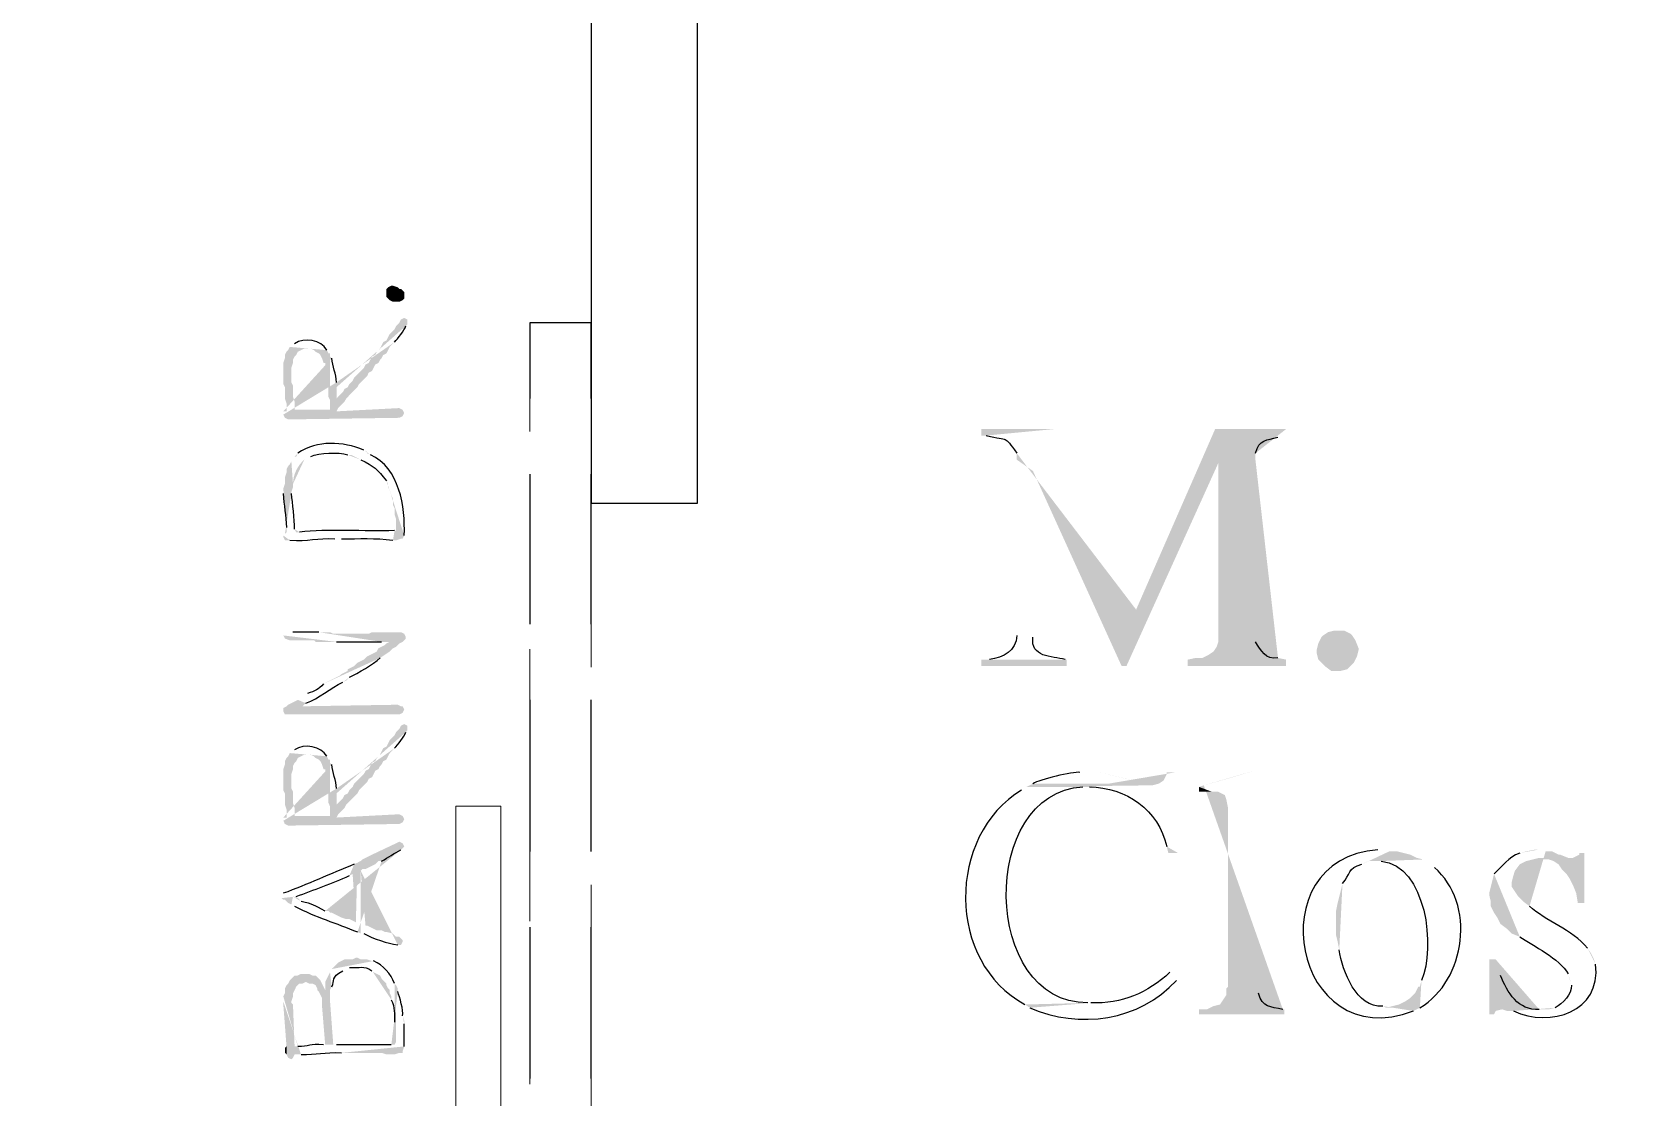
# Model space of a CAD drawing. Header units: inches. Extents: x -167 to 6071, y -6287 to -2731.
# Drawn here: x 104.9 to 157.5, y -6010.5 to -5975.2 of the extents above; entities that cross this region are included whole.
import ezdxf

# ---------------------------------------------------------------- set-up
doc = ezdxf.new("R2010")
doc.units = ezdxf.units.IN
doc.header["$LTSCALE"] = 96
doc.header["$MEASUREMENT"] = 0
doc.linetypes.add('Dash', pattern=[0.225, 0.15, -0.075])
doc.layers.add('Doors', color=5, linetype='Continuous', lineweight=9)
doc.layers.add('PDF_Geometry', color=7, linetype='Continuous', true_color=0x4a4a4a)
doc.layers.add('PDF_Solid Fills', color=7, linetype='Continuous')

msp = doc.modelspace()

# ---------------------------------------------------------------- hatches: boundary and pattern name
at = {"layer": 'PDF_Solid Fills', "transparency": 33554559}
for points in [[(117.237, -5983.935), (117.237, -5984.042), (117.183, -5984.095), (117.077, -5984.149), (116.863, -5984.149), (116.757, -5984.095), (116.65, -5983.989), (116.65, -5983.722), (116.703, -5983.669), (116.81, -5983.615), (116.863, -5983.615), (117.023, -5983.669), (117.077, -5983.722), (117.13, -5983.722), (117.237, -5983.829)], [(113.237, -5986.442), (113.237, -5986.869), (113.29, -5986.975), (113.29, -5987.349), (113.343, -5987.509), (113.343, -5987.775), (113.397, -5985.749), (113.343, -5985.802), (113.29, -5985.909), (113.29, -5986.015), (113.237, -5986.175), (113.237, -5986.282)], [(148.81, -5995.669), (148.757, -5995.882), (148.65, -5996.095), (148.437, -5996.309), (148.223, -5996.362), (147.903, -5996.362), (147.69, -5996.202), (147.477, -5995.989), (147.423, -5995.775), (147.423, -5995.669), (147.477, -5995.455), (147.583, -5995.242), (147.637, -5995.189), (147.797, -5995.082), (148.01, -5995.029), (148.33, -5995.029), (148.543, -5995.135), (148.597, -5995.189), (148.703, -5995.349), (148.81, -5995.615)], [(113.237, -5997.695), (113.29, -5997.802), (117.077, -5997.802), (117.183, -5997.749), (117.237, -5997.642), (117.183, -5997.535), (117.13, -5997.535), (117.023, -5997.482), (113.823, -5997.535), (113.717, -5997.322), (113.397, -5997.482), (113.343, -5997.535), (113.237, -5997.589)], [(113.237, -5999.882), (113.237, -6000.309), (113.29, -6000.415), (113.29, -6000.789), (113.343, -6000.949), (113.343, -6001.215), (113.397, -5999.189), (113.343, -5999.242), (113.29, -5999.349), (113.29, -5999.455), (113.237, -5999.615), (113.237, -5999.722)], [(156.277, -6002.389), (156.117, -6002.389), (156.117, -6002.442), (155.903, -6002.549), (154.783, -6002.549), (154.89, -6002.602), (155.103, -6002.602), (155.263, -6002.655), (155.423, -6002.762), (155.53, -6002.922), (155.69, -6003.082), (155.797, -6003.242), (155.903, -6003.455), (156.01, -6003.722), (156.063, -6004.042), (156.277, -6004.042)], [(113.503, -6006.549), (113.503, -6007.295), (113.557, -6007.135), (113.557, -6007.029), (113.663, -6006.815), (113.77, -6006.709), (113.877, -6006.709), (113.983, -6006.655), (114.09, -6006.709), (114.197, -6006.709), (114.303, -6006.762), (114.357, -6006.869), (114.357, -6006.922), (114.41, -6006.975), (114.517, -6007.189), (114.517, -6007.455), (114.623, -6008.735), (114.623, -6006.655), (114.623, -6006.922), (114.57, -6006.815), (114.463, -6006.602), (114.303, -6006.442), (114.197, -6006.442), (114.09, -6006.389), (113.823, -6006.389), (113.717, -6006.442), (113.61, -6006.442)], [(113.29, -6008.949), (113.29, -6009.002), (113.343, -6009.055), (113.343, -6008.789), (113.29, -6008.842)]]:
    msp.add_hatch(color=256, dxfattribs=at).paths.add_polyline_path(points)
h = msp.add_hatch(color=256, dxfattribs=at)
h.paths.add_polyline_path([(114.997, -5986.815), (114.997, -5987.775), (115.05, -5987.669), (115.263, -5987.455), (115.317, -5987.349), (115.53, -5987.135), (115.583, -5987.082), (115.69, -5986.975), (115.743, -5986.869), (115.903, -5986.709), (116.01, -5986.602), (116.063, -5986.495), (116.17, -5986.442), (116.277, -5986.229), (116.383, -5986.175), (116.437, -5986.069), (116.49, -5986.015), (116.543, -5985.909), (116.65, -5985.855), (116.703, -5985.749), (116.757, -5985.642), (116.917, -5985.482)], flags=0)
h.paths.add_polyline_path([(117.29, -5984.949), (117.343, -5984.895), (117.343, -5984.735), (117.237, -5984.682), (117.13, -5984.735), (117.077, -5984.842), (116.97, -5984.949), (116.917, -5985.055), (116.757, -5985.215), (116.65, -5985.429), (116.543, -5985.482), (116.49, -5985.589), (116.437, -5985.695), (116.33, -5985.802), (116.277, -5985.909), (116.17, -5985.962), (116.063, -5986.175), (115.957, -5986.229), (115.903, -5986.335), (115.583, -5986.655), (115.53, -5986.762), (115.423, -5986.869), (115.37, -5986.975), (115.263, -5987.029), (115.21, -5987.135), (114.997, -5987.349), (114.997, -5986.975)], flags=0)
h = msp.add_hatch(color=256, dxfattribs=at)
h.paths.add_polyline_path([(113.237, -5987.882), (113.29, -5987.989), (113.397, -5988.042), (117.023, -5987.989), (117.077, -5987.989), (117.183, -5987.935), (117.237, -5987.829), (117.183, -5987.722), (117.077, -5987.669), (117.023, -5987.669), (114.997, -5987.775), (114.997, -5986.815)], flags=0)
h.paths.add_polyline_path([(114.837, -5986.015), (114.783, -5985.962), (114.783, -5987.722), (113.61, -5987.722), (113.61, -5987.455), (113.557, -5987.295), (113.557, -5986.922), (113.503, -5986.815), (113.503, -5986.442), (113.45, -5985.642), (113.397, -5985.749), (113.343, -5987.775), (113.237, -5987.775)], flags=0)
h = msp.add_hatch(color=256, dxfattribs=at)
h.paths.add_polyline_path([(113.45, -5985.642), (113.503, -5986.442), (113.503, -5986.335), (113.557, -5986.175), (113.557, -5986.069), (113.61, -5985.962), (113.663, -5985.909), (113.717, -5985.802), (113.823, -5985.749), (113.93, -5985.695), (114.143, -5985.695), (114.25, -5985.749), (114.303, -5985.802), (114.41, -5985.855), (114.463, -5985.909), (114.517, -5986.015), (114.57, -5986.175), (114.623, -5986.175), (114.623, -5986.335), (114.677, -5986.442), (114.677, -5986.655), (114.73, -5986.762), (114.73, -5987.295), (114.783, -5987.402), (114.783, -5987.722), (114.783, -5985.855), (114.73, -5985.855), (114.677, -5985.749)], flags=0)
h.paths.add_polyline_path([(113.61, -5985.535), (113.503, -5985.589)], flags=0)
h = msp.add_hatch(color=256, dxfattribs=at)
h.paths.add_polyline_path([(138.73, -5988.362), (136.33, -5988.362), (136.33, -5988.575), (136.49, -5988.575)], flags=0)
h.paths.add_polyline_path([(137.503, -5989.162), (137.503, -5989.375), (138.037, -5989.749), (140.97, -5996.202), (141.45, -5994.335)], flags=0)
h = msp.add_hatch(color=256, dxfattribs=at)
h.paths.add_polyline_path([(146.41, -5988.362), (144.063, -5988.362), (141.45, -5994.335), (140.97, -5996.202), (141.13, -5996.202), (144.17, -5989.482), (145.397, -5989.375), (145.397, -5989.162)], flags=0)
h.paths.add_polyline_path([(146.143, -5988.629), (146.41, -5988.575)], flags=0)
h = msp.add_hatch(color=256, dxfattribs=at)
h.paths.add_polyline_path([(113.237, -5991.882), (113.237, -5991.935), (113.29, -5992.042), (113.45, -5992.042)], flags=0)
h.paths.add_polyline_path([(114.943, -5991.989), (115.157, -5991.989)], flags=0)
h.paths.add_polyline_path([(116.863, -5992.042), (116.97, -5992.042), (116.97, -5991.722), (116.917, -5991.722)], flags=0)
h.paths.add_polyline_path([(113.77, -5991.775), (113.663, -5991.775), (113.61, -5991.669)], flags=0)
h.paths.add_polyline_path([(113.503, -5990.495), (113.503, -5989.429), (113.45, -5989.535), (113.397, -5989.589), (113.343, -5991.775), (113.29, -5991.829)], flags=0)
h = msp.add_hatch(color=256, dxfattribs=at)
h.paths.add_polyline_path([(113.503, -5989.429), (113.503, -5990.495), (113.503, -5990.442), (113.557, -5990.282), (113.557, -5990.175)], flags=0)
h.paths.add_polyline_path([(113.93, -5989.375, 0.210636), (113.557, -5990.175)], flags=0)
h.paths.add_polyline_path([(113.93, -5989.375), (114.143, -5989.269)], flags=0)
h.paths.add_polyline_path([(115.37, -5989.215), (115.477, -5989.215), (115.797, -5989.375)], flags=0)
h.paths.add_polyline_path([(116.65, -5990.069), (116.703, -5990.175), (116.703, -5990.282), (116.757, -5990.389), (116.81, -5990.549), (116.863, -5990.655), (116.863, -5990.869), (116.917, -5990.975), (116.917, -5991.189), (116.97, -5991.349), (116.97, -5992.042), (117.13, -5991.989), (117.183, -5991.989), (117.237, -5991.882)], flags=0)
h.paths.add_polyline_path([(116.117, -5989.215), (116.01, -5989.162), (116.01, -5989.109), (115.903, -5989.055)], flags=0)
h.paths.add_polyline_path([(113.717, -5989.162), (113.663, -5989.269), (113.61, -5989.269), (113.557, -5989.322)], flags=0)
h = msp.add_hatch(color=256, dxfattribs=at)
h.paths.add_polyline_path([(137.503, -5989.375), (137.503, -5995.189)], flags=0)
h.paths.add_polyline_path([(136.597, -5995.989), (136.33, -5995.989), (136.33, -5996.202), (139.157, -5996.202), (139.157, -5995.989), (139.103, -5995.989)], flags=0)
h.paths.add_polyline_path([(138.037, -5995.242), (138.037, -5989.749)], flags=0)
h = msp.add_hatch(color=256, dxfattribs=at)
h.paths.add_polyline_path([(145.397, -5989.375), (144.17, -5989.482), (144.17, -5995.402), (144.117, -5995.562), (144.01, -5995.722), (143.85, -5995.829), (143.637, -5995.935), (143.423, -5995.935), (143.157, -5995.989), (143.157, -5996.202), (146.41, -5996.202), (146.41, -5995.989), (146.143, -5995.935)], flags=0)
h.paths.add_polyline_path([(145.397, -5995.402), (145.397, -5995.189)], flags=0)
h = msp.add_hatch(color=256, dxfattribs=at)
h.paths.add_polyline_path([(113.237, -5990.442), (113.237, -5990.495)], flags=0)
h.paths.add_polyline_path([(113.343, -5991.615), (113.343, -5991.775), (113.397, -5989.589), (113.343, -5989.695), (113.343, -5989.802), (113.29, -5989.962), (113.29, -5990.175), (113.237, -5990.335)], flags=0)
h = msp.add_hatch(color=256, dxfattribs=at)
h.paths.add_polyline_path([(113.237, -5995.189), (113.29, -5995.295), (113.45, -5995.349), (114.25, -5995.349), (114.303, -5995.402), (114.997, -5995.402)], flags=0)
h.paths.add_polyline_path([(116.49, -5995.402), (116.757, -5995.402), (116.757, -5995.722), (116.863, -5995.615), (116.97, -5995.562), (117.077, -5995.455), (117.183, -5995.402), (117.237, -5995.349), (117.29, -5995.295), (117.29, -5995.242), (117.237, -5995.135), (117.13, -5995.082), (116.17, -5995.082), (116.063, -5995.135), (114.89, -5995.135), (114.783, -5995.082), (114.41, -5995.082)], flags=0)
h.paths.add_polyline_path([(113.557, -5995.082), (113.29, -5995.082)], flags=0)
h = msp.add_hatch(color=256, dxfattribs=at)
h.paths.add_polyline_path([(113.717, -5997.322), (113.823, -5997.535), (113.877, -5997.535), (113.983, -5997.429)], flags=0)
h.paths.add_polyline_path([(115.21, -5996.735), (115.317, -5996.682), (115.423, -5996.575)], flags=0)
h.paths.add_polyline_path([(116.437, -5995.935), (116.757, -5995.722), (116.757, -5995.402), (116.65, -5995.455), (116.597, -5995.509), (116.383, -5995.615), (116.33, -5995.722), (116.01, -5995.882), (115.903, -5995.989), (115.69, -5996.095), (115.583, -5996.202), (115.37, -5996.309), (115.37, -5996.362), (115.263, -5996.415), (115.157, -5996.469), (115.103, -5996.522), (114.57, -5996.789)], flags=0)
h.paths.add_polyline_path([(114.037, -5997.109), (113.823, -5997.215)], flags=0)
h = msp.add_hatch(color=256, dxfattribs=at)
h.paths.add_polyline_path([(114.997, -6000.255), (114.997, -6001.215), (115.05, -6001.109), (115.157, -6001.002), (115.263, -6000.895), (115.317, -6000.789), (115.583, -6000.522), (115.69, -6000.415), (115.743, -6000.309), (115.903, -6000.149), (116.01, -6000.042), (116.063, -5999.935), (116.17, -5999.882), (116.277, -5999.669), (116.383, -5999.615), (116.437, -5999.509), (116.49, -5999.455), (116.543, -5999.349), (116.65, -5999.295), (116.703, -5999.189), (116.757, -5999.082), (116.917, -5998.922)], flags=0)
h.paths.add_polyline_path([(117.29, -5998.389), (117.343, -5998.335), (117.343, -5998.175), (117.237, -5998.122), (117.13, -5998.175), (117.077, -5998.282), (116.97, -5998.389), (116.917, -5998.495), (116.757, -5998.655), (116.65, -5998.869), (116.543, -5998.922), (116.49, -5999.029), (116.437, -5999.135), (116.33, -5999.242), (116.277, -5999.349), (116.17, -5999.402), (116.063, -5999.615), (115.957, -5999.669), (115.903, -5999.775), (115.583, -6000.095), (115.53, -6000.202), (115.423, -6000.309), (115.37, -6000.415), (115.263, -6000.469), (115.21, -6000.575), (114.997, -6000.789), (114.997, -6000.415)], flags=0)
h = msp.add_hatch(color=256, dxfattribs=at)
h.paths.add_polyline_path([(113.237, -6001.322), (113.29, -6001.429), (113.397, -6001.482), (117.023, -6001.429), (117.077, -6001.429), (117.183, -6001.375), (117.237, -6001.269), (117.183, -6001.162), (117.077, -6001.109), (117.023, -6001.109), (114.997, -6001.215), (114.997, -6000.255)], flags=0)
h.paths.add_polyline_path([(114.837, -5999.455), (114.783, -5999.402), (114.783, -6001.162), (113.61, -6001.162), (113.61, -6000.895), (113.557, -6000.735), (113.557, -6000.362), (113.503, -6000.255), (113.503, -5999.882), (113.45, -5999.082), (113.397, -5999.189), (113.343, -6001.215), (113.237, -6001.215)], flags=0)
h = msp.add_hatch(color=256, dxfattribs=at)
h.paths.add_polyline_path([(113.45, -5999.082), (113.503, -5999.882), (113.503, -5999.775), (113.557, -5999.615), (113.557, -5999.509), (113.61, -5999.402), (113.663, -5999.349), (113.717, -5999.242), (113.93, -5999.135), (114.143, -5999.135), (114.25, -5999.189), (114.303, -5999.242), (114.41, -5999.295), (114.463, -5999.349), (114.517, -5999.455), (114.57, -5999.615), (114.623, -5999.615), (114.623, -5999.775), (114.677, -5999.882), (114.677, -6000.095), (114.73, -6000.202), (114.73, -6000.735), (114.783, -6000.842), (114.783, -6001.162), (114.783, -5999.295), (114.73, -5999.295), (114.677, -5999.189)], flags=0)
h.paths.add_polyline_path([(113.61, -5998.975), (113.503, -5999.029)], flags=0)
h = msp.add_hatch(color=256, dxfattribs=at)
h.paths.add_polyline_path([(142.73, -5999.722), (142.463, -5999.722), (142.463, -5999.775), (142.357, -5999.989), (142.197, -6000.095), (141.983, -6000.149), (137.823, -6000.202), (139.903, -6000.202)], flags=0)
h.paths.add_polyline_path([(142.463, -6002.175), (142.517, -6002.389), (142.837, -6002.389)], flags=0)
h = msp.add_hatch(color=256, dxfattribs=at)
h.paths.add_polyline_path([(139.743, -5999.722), (139.583, -5999.722)], flags=0)
h.paths.add_polyline_path([(138.037, -6000.095), (137.823, -6000.202), (141.983, -6000.149), (141.823, -6000.095)], flags=0)
h.paths.add_polyline_path([(141.823, -6000.095, 0.003714), (140.223, -5999.722)], flags=0)
h.paths.add_polyline_path([(140.223, -5999.722), (140.01, -5999.722)], flags=0)
h = msp.add_hatch(color=256, dxfattribs=at)
h.paths.add_polyline_path([(145.45, -5999.615), (145.343, -5999.669)], flags=0)
h.paths.add_polyline_path([(143.69, -6000.149, 0.008193), (145.343, -5999.669)], flags=0)
h.paths.add_polyline_path([(143.69, -6000.149), (143.53, -6000.202), (143.957, -6000.362), (144.17, -6000.362), (144.383, -6000.469), (144.437, -6000.629), (144.49, -6000.895), (144.49, -6006.815), (144.437, -6006.869), (144.437, -6007.082), (144.223, -6007.402), (144.01, -6007.455), (143.797, -6007.562), (143.53, -6007.562), (143.53, -6007.722), (146.357, -6007.722), (146.357, -6007.562), (146.303, -6007.562)], flags=0)
h.paths.add_polyline_path([(145.503, -6007.029), (145.45, -6006.815)], flags=0)
h = msp.add_hatch(color=256, dxfattribs=at)
h.paths.add_polyline_path([(137.823, -6000.202), (137.663, -6000.309)], flags=0)
h.paths.add_polyline_path([(137.77, -6007.402), (139.957, -6007.349), (139.85, -6007.349)], flags=0)
h.paths.add_polyline_path([(139.69, -6000.202), (139.903, -6000.202)], flags=0)
h = msp.add_hatch(color=256, dxfattribs=at)
h.paths.add_polyline_path([(113.503, -6004.095), (113.61, -6004.149)], flags=0)
h.paths.add_polyline_path([(115.69, -6005.002), (115.797, -6005.055), (115.797, -6002.975), (115.85, -6002.922), (115.957, -6002.922), (116.063, -6002.869), (116.17, -6002.815), (116.277, -6002.762), (116.383, -6002.655), (116.49, -6002.655)], flags=0)
h.paths.add_polyline_path([(117.13, -6002.282), (117.237, -6002.175), (117.183, -6002.069), (117.077, -6002.015), (116.063, -6002.495), (115.85, -6002.602), (115.797, -6002.655), (115.69, -6002.709), (115.637, -6004.682), (115.423, -6004.575), (115.317, -6004.575), (115.157, -6004.522), (114.943, -6004.415), (114.837, -6004.362), (114.783, -6004.362), (114.73, -6004.309), (114.623, -6004.309)], flags=0)
h.paths.add_polyline_path([(113.823, -6003.989), (113.717, -6003.882), (113.557, -6003.829)], flags=0)
h = msp.add_hatch(color=256, dxfattribs=at)
h.paths.add_polyline_path([(149.557, -6002.282), (149.45, -6002.282)], flags=0)
h.paths.add_polyline_path([(150.623, -6007.615), (150.837, -6007.509), (149.717, -6007.509), (149.61, -6007.455)], flags=0)
h.paths.add_polyline_path([(148.17, -6005.589), (148.117, -6005.322), (148.063, -6005.109), (148.063, -6004.309), (148.117, -6004.042), (148.277, -6003.402)], flags=0)
h.paths.add_polyline_path([(148.917, -6002.762), (149.13, -6002.655), (149.343, -6002.655), (150.943, -6002.602), (150.73, -6002.549), (150.517, -6002.442), (150.09, -6002.335), (149.823, -6002.335)], flags=0)
h = msp.add_hatch(color=256, dxfattribs=at)
h.paths.add_polyline_path([(150.943, -6002.602), (149.343, -6002.655), (149.557, -6002.655)], flags=0)
h.paths.add_polyline_path([(150.89, -6006.602), (150.837, -6006.815), (150.783, -6006.815), (150.677, -6007.029), (150.517, -6007.189), (150.357, -6007.295), (150.143, -6007.402), (149.717, -6007.509), (150.837, -6007.509)], flags=0)
h.paths.add_polyline_path([(151.317, -6002.869), (151.103, -6002.709)], flags=0)
h = msp.add_hatch(color=256, dxfattribs=at)
h.paths.add_polyline_path([(154.73, -6002.282), (154.623, -6002.282), (154.357, -6002.335), (154.143, -6002.389)], flags=0)
h.paths.add_polyline_path([(153.29, -6003.082), (153.237, -6003.295), (153.13, -6003.722), (153.13, -6003.775), (153.183, -6003.989), (153.183, -6004.149), (153.29, -6004.362), (153.397, -6004.522), (153.503, -6004.735), (153.717, -6004.895), (153.877, -6005.055), (154.143, -6005.162)], flags=0)
h.paths.add_polyline_path([(155.743, -6006.389), (155.797, -6006.549), (155.85, -6006.762)], flags=0)
h.paths.add_polyline_path([(155.317, -6007.509), (155.103, -6007.562), (153.557, -6007.562), (153.717, -6007.615), (153.93, -6007.615)], flags=0)
h.paths.add_polyline_path([(156.65, -6006.069), (156.597, -6005.909), (156.49, -6005.695), (156.383, -6005.535)], flags=0)
h.paths.add_polyline_path([(154.463, -6004.149), (154.25, -6003.989), (154.09, -6003.829), (153.877, -6003.509), (153.877, -6003.349), (153.93, -6003.135), (153.983, -6002.975), (154.143, -6002.762), (154.357, -6002.655), (154.783, -6002.549), (155.903, -6002.549), (155.743, -6002.549), (155.477, -6002.442), (155.423, -6002.442), (155.21, -6002.335), (154.997, -6002.335)], flags=0)
h = msp.add_hatch(color=256, dxfattribs=at)
h.paths.add_polyline_path([(113.183, -6003.882), (113.237, -6003.935), (113.29, -6003.935), (113.397, -6004.042), (113.503, -6004.095), (113.557, -6003.829), (113.663, -6003.829)], flags=0)
h.paths.add_polyline_path([(115.423, -6003.135), (115.53, -6003.082), (115.637, -6004.682), (115.69, -6002.709), (115.583, -6002.762)], flags=0)
h.paths.add_polyline_path([(113.237, -6003.722), (113.183, -6003.775)], flags=0)
h = msp.add_hatch(color=256, dxfattribs=at)
h.paths.add_polyline_path([(115.797, -6005.055), (115.903, -6005.055)], flags=0)
h.paths.add_polyline_path([(117.023, -6005.429), (117.13, -6005.429), (117.183, -6005.322), (117.183, -6005.269), (117.077, -6005.162), (116.97, -6005.162), (116.863, -6005.055), (116.65, -6005.002), (116.597, -6005.002), (116.49, -6004.949), (116.33, -6004.949), (116.01, -6004.789), (115.957, -6004.789), (115.797, -6002.975)], flags=0)
h = msp.add_hatch(color=256, dxfattribs=at)
h.paths.add_polyline_path([(113.237, -6007.295), (113.237, -6007.402), (113.343, -6008.789), (113.343, -6009.055), (113.397, -6009.162), (113.503, -6009.215), (113.557, -6009.162), (113.61, -6009.055), (113.823, -6009.055)], flags=0)
h.paths.add_polyline_path([(115.157, -6009.002), (116.49, -6009.002), (116.65, -6009.055), (116.917, -6009.055), (117.077, -6009.002), (117.183, -6009.002), (117.183, -6008.949), (117.237, -6008.789)], flags=0)
h.paths.add_polyline_path([(117.237, -6008.042), (117.237, -6007.935), (117.183, -6007.775)], flags=0)
h.paths.add_polyline_path([(117.023, -6006.975), (117.023, -6006.869), (116.97, -6006.762), (116.97, -6008.629), (116.917, -6008.735), (116.81, -6008.735)], flags=0)
h.paths.add_polyline_path([(114.997, -6008.735), (114.89, -6008.735), (114.783, -6007.295), (114.783, -6006.335), (114.623, -6006.655), (114.623, -6008.735), (114.57, -6008.735)], flags=0)
h.paths.add_polyline_path([(113.717, -6008.789), (113.61, -6008.789), (113.557, -6007.402), (113.503, -6007.349), (113.503, -6006.549), (113.45, -6006.602), (113.397, -6006.709), (113.343, -6006.762), (113.29, -6006.869), (113.29, -6007.029), (113.237, -6007.135)], flags=0)
h = msp.add_hatch(color=256, dxfattribs=at)
h.paths.add_polyline_path([(114.783, -6006.335), (114.783, -6007.135), (114.783, -6006.922), (114.837, -6006.815)], flags=0)
h.paths.add_polyline_path([(115.21, -6006.282), (115.423, -6006.175)], flags=0)
h.paths.add_polyline_path([(116.17, -6006.282), (116.223, -6006.335), (116.437, -6006.442), (116.49, -6006.549), (116.65, -6006.709), (116.65, -6006.762), (116.703, -6006.869), (116.757, -6006.922), (116.757, -6007.029), (116.81, -6007.135), (116.81, -6007.242)], flags=0)
h.paths.add_polyline_path([(116.917, -6007.989), (116.917, -6008.095), (116.97, -6008.255), (116.97, -6008.415), (116.97, -6006.762), (116.917, -6006.709)], flags=0)
h.paths.add_polyline_path([(116.223, -6005.962), (116.17, -6005.962), (116.01, -6005.909), (115.797, -6005.909), (115.69, -6005.855), (115.637, -6005.855), (115.53, -6005.909), (115.263, -6005.909), (115.05, -6006.015), (114.837, -6006.229)], flags=0)
h = msp.add_hatch(color=256, dxfattribs=at)
h.paths.add_polyline_path([(142.783, -6006.175), (142.57, -6006.335)], flags=0)
h.paths.add_polyline_path([(139.957, -6007.349), (137.77, -6007.402), (137.93, -6007.509)], flags=0)
h.paths.add_polyline_path([(142.783, -6006.602), (142.997, -6006.442)], flags=0)
h = msp.add_hatch(color=256, dxfattribs=at)
h.paths.add_polyline_path([(153.343, -6005.909), (153.13, -6005.909), (153.13, -6007.722), (153.29, -6007.722), (153.343, -6007.615), (153.557, -6007.562), (154.837, -6007.562), (154.783, -6007.562)], flags=0)
h.paths.add_polyline_path([(153.503, -6006.442), (153.397, -6006.175)], flags=0)

# ---------------------------------------------------------------- linework, layer by layer
at = {"layer": 'Doors', "linetype": 'Dash', "ltscale": 0.25, "transparency": 33554687}
msp.add_lwpolyline([(121.397, -5984.842), (121.397, -6044.842), (123.423, -6044.842), (123.423, -5984.842)], close=True, dxfattribs=at)
at = {"layer": 'Doors', "transparency": 33554687}
msp.add_lwpolyline([(120.437, -6000.842), (118.943, -6000.842), (118.943, -6028.842), (120.437, -6028.842)], close=True, dxfattribs=at)
at = {"layer": 'PDF_Geometry', "color": 7}
msp.add_lwpolyline([(108.97, -5876.095), (123.423, -5876.095), (123.423, -5990.815), (126.943, -5990.815), (126.943, -5961.109), (186.943, -5961.109), (186.943, -6048.575), (126.943, -6048.575), (126.943, -6018.815), (123.423, -6018.815), (123.423, -6048.575), (104.917, -6048.575), (104.917, -6052.042), (196.917, -6052.042), (196.917, -5997.589), (210.197, -5997.589), (210.197, -5994.069)], dxfattribs=at)
at = {"layer": 'PDF_Geometry'}
for points in [[(123.423, -5987.349), (123.423, -5984.842), (121.397, -5984.842), (121.397, -5987.349)], [(121.397, -5989.855), (121.397, -5994.815)], [(123.423, -5994.815), (123.423, -5989.855)], [(121.397, -5997.322), (121.397, -6002.335)], [(123.423, -6002.335), (123.423, -5997.322)], [(121.397, -6004.842), (121.397, -6009.855)], [(123.423, -6009.855), (123.423, -6004.842)]]:
    msp.add_lwpolyline(points, dxfattribs=at)
for points in [[(116.917, -5985.482), (117.027, -5985.367), (117.238, -5985.099), (117.29, -5984.949)], [(114.677, -5985.749), (114.498, -5985.411), (113.921, -5985.319), (113.61, -5985.535)], [(114.997, -5986.815), (114.99, -5986.536), (114.858, -5986.287), (114.837, -5986.015)], [(115.903, -5989.055), (115.203, -5988.768), (114.364, -5988.721), (113.717, -5989.162)], [(136.49, -5988.575), (137.284, -5988.781), (137.034, -5988.527), (137.503, -5989.162)], [(145.397, -5989.162), (145.528, -5988.679), (145.752, -5988.742), (146.143, -5988.629)], [(114.143, -5989.269), (114.421, -5989.129), (115.068, -5989.119), (115.37, -5989.215)], [(115.797, -5989.375), (116.239, -5989.577), (116.349, -5989.701), (116.65, -5990.069)], [(117.237, -5991.882), (117.279, -5990.929), (117.078, -5989.642), (116.117, -5989.215)], [(113.237, -5990.495), (113.248, -5990.872), (113.334, -5991.238), (113.343, -5991.615)], [(113.61, -5991.669), (113.607, -5991.354), (113.547, -5990.806), (113.503, -5990.495)], [(113.45, -5992.042), (114.07, -5992.082), (114.351, -5991.96), (114.943, -5991.989)], [(116.917, -5991.722), (115.941, -5991.751), (114.693, -5991.659), (113.77, -5991.775)], [(115.157, -5991.989), (115.759, -5991.999), (116.265, -5991.953), (116.863, -5992.042)], [(114.41, -5995.082), (114.126, -5995.082), (113.841, -5995.082), (113.557, -5995.082)], [(137.503, -5995.189), (137.489, -5995.704), (137.058, -5995.927), (136.597, -5995.989)], [(139.103, -5995.989), (138.657, -5995.871), (137.945, -5995.921), (138.037, -5995.242)], [(114.997, -5995.402), (115.494, -5995.402), (115.992, -5995.402), (116.49, -5995.402)], [(146.143, -5995.935), (145.715, -5996.003), (145.591, -5995.684), (145.397, -5995.402)], [(115.423, -5996.575), (115.718, -5996.429), (116.204, -5996.154), (116.437, -5995.935)], [(113.983, -5997.429), (114.418, -5997.282), (114.795, -5996.919), (115.21, -5996.735)], [(114.57, -5996.789), (114.396, -5996.991), (114.289, -5997.023), (114.037, -5997.109)], [(116.917, -5998.922), (117.027, -5998.807), (117.238, -5998.539), (117.29, -5998.389)], [(114.677, -5999.189), (114.498, -5998.851), (113.921, -5998.759), (113.61, -5998.975)], [(114.997, -6000.255), (114.99, -5999.976), (114.858, -5999.727), (114.837, -5999.455)], [(139.583, -5999.722), (139.362, -5999.684), (138.23, -5999.961), (138.037, -6000.095)], [(137.663, -6000.309), (135.166, -6001.807), (135.178, -6006.004), (137.77, -6007.402)], [(139.85, -6007.349), (136.315, -6007.349), (136.248, -6000.372), (139.69, -6000.202)], [(139.903, -6000.202), (141.115, -6000.205), (142.198, -6000.971), (142.463, -6002.175)], [(116.49, -6002.655), (116.717, -6002.539), (116.902, -6002.397), (117.13, -6002.282)], [(149.45, -6002.282), (145.428, -6002.586), (146.648, -6009.121), (150.623, -6007.615)], [(154.143, -6002.389), (153.734, -6002.547), (153.6, -6002.797), (153.29, -6003.082)], [(115.583, -6002.762), (114.797, -6003.07), (114.035, -6003.439), (113.237, -6003.722)], [(113.663, -6003.829), (114.238, -6003.611), (114.862, -6003.392), (115.423, -6003.135)], [(148.277, -6003.402), (148.549, -6003.098), (148.44, -6002.884), (148.917, -6002.762)], [(149.557, -6002.655), (151.05, -6002.789), (151.368, -6005.552), (150.89, -6006.602)], [(150.837, -6007.509), (152.374, -6006.601), (152.696, -6004.05), (151.317, -6002.869)], [(113.61, -6004.149), (114.322, -6004.521), (114.982, -6004.704), (115.69, -6005.002)], [(114.623, -6004.309), (114.244, -6004.127), (114.243, -6004.078), (113.823, -6003.989)], [(156.383, -6005.535), (155.875, -6004.923), (154.995, -6004.638), (154.463, -6004.149)], [(115.903, -6005.055), (116.238, -6005.229), (116.669, -6005.38), (117.023, -6005.429)], [(154.143, -6005.162), (154.577, -6005.454), (155.456, -6005.875), (155.743, -6006.389)], [(149.61, -6007.455), (148.729, -6007.522), (148.274, -6006.298), (148.17, -6005.589)], [(114.837, -6006.815), (114.963, -6006.604), (114.784, -6006.512), (115.21, -6006.282)], [(115.423, -6006.175), (115.795, -6006.204), (115.874, -6006.095), (116.17, -6006.282)], [(116.917, -6006.709), (116.79, -6006.386), (116.546, -6006.098), (116.223, -6005.962)], [(142.57, -6006.335), (141.833, -6007.023), (140.974, -6007.382), (139.957, -6007.349)], [(153.93, -6007.615), (155.161, -6008.175), (156.838, -6007.658), (156.65, -6006.069)], [(137.93, -6007.509), (139.564, -6008.219), (141.564, -6007.957), (142.783, -6006.602)], [(154.783, -6007.562), (154.098, -6007.623), (153.722, -6006.99), (153.503, -6006.442)], [(155.85, -6006.762), (155.881, -6007.07), (155.556, -6007.364), (155.317, -6007.509)], [(116.81, -6007.242), (116.927, -6007.515), (116.923, -6007.695), (116.917, -6007.989)], [(117.183, -6007.775), (117.214, -6007.591), (117.092, -6007.158), (117.023, -6006.975)], [(146.303, -6007.562), (145.889, -6007.465), (145.63, -6007.517), (145.503, -6007.029)], [(117.237, -6008.789), (117.237, -6008.54), (117.237, -6008.291), (117.237, -6008.042)], [(114.57, -6008.735), (114.11, -6008.699), (114.085, -6008.797), (113.717, -6008.789)], [(113.823, -6009.055), (114.348, -6009.077), (114.585, -6008.961), (115.157, -6009.002)], [(116.81, -6008.735), (116.206, -6008.735), (115.601, -6008.735), (114.997, -6008.735)]]:
    msp.add_open_spline(points, degree=3, dxfattribs=at)
at = {"layer": 'PDF_Solid Fills', "transparency": 33554559}
msp.add_solid([(143.53, -6000.202), (143.53, -6000.362), (143.957, -6000.362)], dxfattribs=at)

doc.saveas('drawing.dxf')
